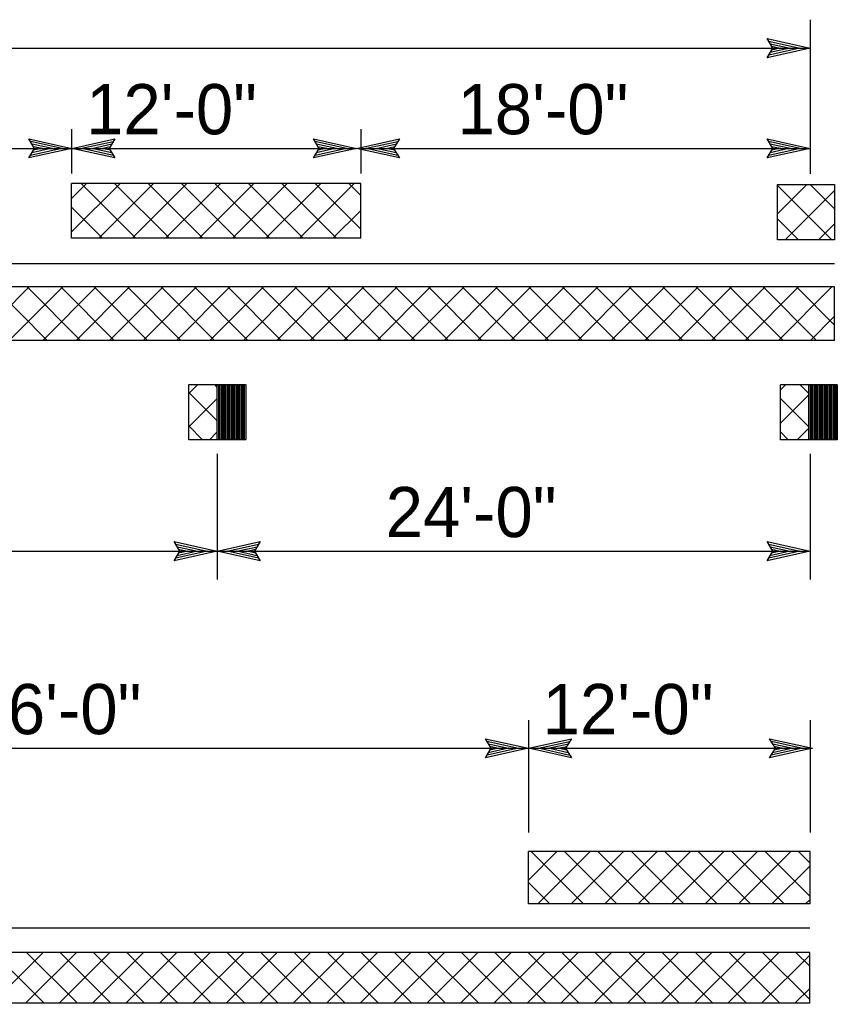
# Model space of a CAD drawing. Extents: x -893 to 867, y -474 to 712.
# Drawn here: x 280.8 to 394.9, y 294.1 to 431.3 of the extents above; entities that cross this region are included whole.
import ezdxf

# ---------------------------------------------------------------- set-up
doc = ezdxf.new("R2010")
doc.units = 0
for name, color, linetype in [('56 Stage 3 Anno', 7, 'Continuous'), ('57 Undefined', 7, 'Continuous'), ('60 Nongeo Data', 7, 'Continuous')]:
    doc.layers.add(name, color=color, linetype=linetype)

msp = doc.modelspace()

# ---------------------------------------------------------------- linework, layer by layer
at = {"layer": '56 Stage 3 Anno'}
for p, q in [((391.13, 431.32), (391.13, 409.81)), ((385.93, 427.34), (385.13, 428.68)), ((385.13, 428.68), (385.13, 428.68)), ((385.13, 428.68), (391.13, 427.34)), ((385.34, 428.33), (389.75, 427.34)), ((132.28, 427.34), (391.13, 427.34)), ((391.13, 427.34), (385.13, 426.01)), ((385.13, 426.01), (385.93, 427.34)), ((389.73, 427.34), (385.36, 426.37)), ((388.36, 427.35), (385.54, 426.72)), ((385.58, 427.97), (388.36, 427.35)), ((385.75, 427.62), (386.98, 427.35)), ((386.98, 427.35), (385.77, 427.08)), ((391.13, 427.34), (391.13, 427.34)), ((385.13, 426.01), (385.13, 426.01)), ((288.09, 416.06), (288.09, 409.88)), ((328.43, 416.06), (328.43, 409.88)), ((282.94, 413.37), (282.14, 414.71)), ((282.14, 414.71), (282.14, 414.71)), ((282.14, 414.71), (288.14, 413.37)), ((282.35, 414.36), (286.76, 413.38)), ((288.14, 413.37), (294.14, 414.7)), ((289.53, 413.38), (293.9, 414.35)), ((294.14, 414.7), (293.34, 413.37)), ((294.14, 414.7), (294.14, 414.7)), ((322.63, 413.37), (321.83, 414.71)), ((321.83, 414.71), (321.83, 414.71)), ((321.83, 414.71), (327.83, 413.37)), ((322.05, 414.36), (326.45, 413.38)), ((327.83, 413.37), (333.83, 414.7)), ((329.22, 413.38), (333.6, 414.35)), ((333.83, 414.7), (333.03, 413.37)), ((333.83, 414.7), (333.83, 414.7)), ((385.93, 413.37), (385.13, 414.71)), ((385.13, 414.71), (385.13, 414.71)), ((385.13, 414.71), (391.13, 413.37)), ((385.35, 414.36), (389.75, 413.38)), ((228.9, 413.37), (288.14, 413.37)), ((288.14, 413.37), (282.14, 412.04)), ((282.14, 412.04), (282.94, 413.37)), ((286.75, 413.37), (282.37, 412.4)), ((285.37, 413.38), (282.55, 412.75)), ((282.59, 414), (285.37, 413.38)), ((282.76, 413.65), (283.99, 413.38)), ((283.99, 413.38), (282.78, 413.11)), ((288.09, 413.37), (327.83, 413.37)), ((288.14, 413.37), (288.14, 413.37)), ((294.14, 412.03), (288.14, 413.37)), ((288.14, 413.37), (288.14, 413.37)), ((293.92, 412.39), (289.52, 413.37)), ((290.9, 413.37), (293.72, 414)), ((293.69, 412.75), (290.9, 413.37)), ((292.28, 413.37), (293.49, 413.64)), ((293.51, 413.1), (292.28, 413.37)), ((293.34, 413.37), (294.14, 412.03)), ((327.83, 413.37), (321.83, 412.04)), ((321.83, 412.04), (322.63, 413.37)), ((326.44, 413.37), (322.07, 412.4)), ((325.07, 413.38), (322.24, 412.75)), ((322.28, 414), (325.07, 413.38)), ((322.46, 413.65), (323.69, 413.38)), ((323.69, 413.38), (322.48, 413.11)), ((327.83, 413.37), (327.83, 413.37)), ((333.83, 412.03), (327.83, 413.37)), ((327.83, 413.37), (327.83, 413.37)), ((328.43, 413.37), (391.13, 413.37)), ((333.62, 412.39), (329.21, 413.37)), ((330.6, 413.37), (333.42, 414)), ((333.38, 412.75), (330.6, 413.37)), ((331.98, 413.37), (333.19, 413.64)), ((333.21, 413.1), (331.98, 413.37)), ((333.03, 413.37), (333.83, 412.03)), ((391.13, 413.37), (385.13, 412.04)), ((385.13, 412.04), (385.93, 413.37)), ((389.74, 413.37), (385.37, 412.4)), ((388.37, 413.38), (385.55, 412.75)), ((385.58, 414), (388.37, 413.38)), ((385.76, 413.65), (386.99, 413.38)), ((386.99, 413.38), (385.78, 413.11)), ((391.13, 413.37), (391.13, 413.37)), ((282.14, 412.04), (282.14, 412.04)), ((294.14, 412.03), (294.14, 412.03)), ((321.83, 412.04), (321.83, 412.04)), ((333.83, 412.03), (333.83, 412.03)), ((385.13, 412.04), (385.13, 412.04)), ((308.4, 370.77), (308.4, 353.26)), ((391.13, 370.77), (391.13, 353.26)), ((303.2, 357.2), (302.4, 358.54)), ((302.4, 358.54), (302.4, 358.54)), ((302.4, 358.54), (308.4, 357.2)), ((302.62, 358.18), (307.02, 357.2)), ((308.4, 357.2), (314.4, 358.53)), ((309.79, 357.2), (314.17, 358.17)), ((314.4, 358.53), (313.6, 357.2)), ((314.4, 358.53), (314.4, 358.53)), ((385.93, 357.2), (385.13, 358.54)), ((385.13, 358.54), (385.13, 358.54)), ((385.13, 358.54), (391.13, 357.2)), ((385.34, 358.18), (389.75, 357.2)), ((229.05, 357.2), (308.4, 357.2)), ((308.4, 357.2), (302.4, 355.87)), ((302.4, 355.87), (303.2, 357.2)), ((307.01, 357.19), (302.64, 356.22)), ((305.64, 357.2), (302.82, 356.57)), ((302.85, 357.82), (305.64, 357.2)), ((303.03, 357.47), (304.26, 357.2)), ((304.26, 357.2), (303.05, 356.93)), ((308.4, 357.2), (308.4, 357.2)), ((314.4, 355.86), (308.4, 357.2)), ((308.4, 357.2), (308.4, 357.2)), ((308.4, 357.2), (391.13, 357.2)), ((314.19, 356.21), (309.78, 357.19)), ((311.17, 357.19), (313.99, 357.82)), ((313.95, 356.57), (311.17, 357.19)), ((312.55, 357.19), (313.76, 357.46)), ((313.78, 356.92), (312.55, 357.19)), ((313.6, 357.2), (314.4, 355.86)), ((391.13, 357.2), (385.13, 355.87)), ((385.13, 355.87), (385.93, 357.2)), ((389.73, 357.19), (385.36, 356.22)), ((388.36, 357.2), (385.54, 356.57)), ((385.58, 357.82), (388.36, 357.2)), ((385.75, 357.47), (386.98, 357.2)), ((386.98, 357.2), (385.77, 356.93)), ((391.13, 357.2), (391.13, 357.2)), ((302.4, 355.87), (302.4, 355.87)), ((314.4, 355.86), (314.4, 355.86)), ((385.13, 355.87), (385.13, 355.87)), ((351.83, 333.65), (351.83, 317.96)), ((391.13, 333.65), (391.13, 317.96)), ((346.63, 329.71), (345.83, 331.05)), ((345.83, 331.05), (345.83, 331.05)), ((345.83, 331.05), (351.83, 329.71)), ((346.04, 330.69), (350.45, 329.71)), ((351.83, 329.71), (357.83, 331.04)), ((353.22, 329.71), (357.59, 330.68)), ((357.83, 331.04), (357.03, 329.71)), ((357.83, 331.04), (357.83, 331.04)), ((386.29, 329.71), (385.49, 331.05)), ((385.49, 331.05), (385.49, 331.05)), ((385.49, 331.05), (391.49, 329.71)), ((385.71, 330.69), (390.11, 329.71)), ((231.84, 329.71), (351.83, 329.71)), ((351.83, 329.71), (345.83, 328.38)), ((345.83, 328.38), (346.63, 329.71)), ((350.44, 329.71), (346.06, 328.74)), ((349.06, 329.71), (346.24, 329.08)), ((346.28, 330.33), (349.06, 329.71)), ((346.45, 329.99), (347.68, 329.71)), ((347.68, 329.71), (346.47, 329.44)), ((351.83, 329.71), (391.49, 329.71)), ((351.83, 329.71), (351.83, 329.71)), ((357.83, 328.37), (351.83, 329.71)), ((351.83, 329.71), (351.83, 329.71)), ((357.61, 328.72), (353.21, 329.71)), ((354.59, 329.71), (357.41, 330.33)), ((357.38, 329.08), (354.59, 329.71)), ((355.97, 329.71), (357.18, 329.97)), ((357.2, 329.43), (355.97, 329.71)), ((357.03, 329.71), (357.83, 328.37)), ((391.49, 329.71), (385.49, 328.38)), ((385.49, 328.38), (386.29, 329.71)), ((390.1, 329.71), (385.73, 328.74)), ((388.73, 329.71), (385.91, 329.08)), ((385.94, 330.33), (388.73, 329.71)), ((386.12, 329.99), (387.35, 329.71)), ((387.35, 329.71), (386.14, 329.44)), ((391.49, 329.71), (391.49, 329.71)), ((345.83, 328.38), (345.83, 328.38)), ((357.83, 328.37), (357.83, 328.37)), ((385.49, 328.38), (385.49, 328.38))]:
    msp.add_line(p, q, dxfattribs=at)
at = {"layer": '60 Nongeo Data'}
for p, q in [((288.09, 400.83), (288.09, 408.47)), ((328.45, 408.47), (288.09, 408.47)), ((328.45, 400.83), (328.45, 408.47)), ((386.61, 400.63), (386.61, 408.33)), ((386.61, 408.33), (394.55, 408.33)), ((394.55, 408.33), (394.55, 400.63)), ((328.45, 400.83), (288.09, 400.83)), ((394.55, 400.63), (386.61, 400.63)), ((38.76, 397.33), (394.55, 397.33)), ((394.55, 394.04), (131.28, 394.04)), ((394.55, 386.59), (394.55, 394.04)), ((394.55, 386.59), (131.28, 386.59)), ((304.44, 380.45), (308.4, 380.45)), ((304.44, 372.75), (304.44, 380.44)), ((308.41, 372.75), (308.41, 380.45)), ((308.42, 380.45), (312.35, 380.45)), ((308.59, 380.44), (308.59, 372.77)), ((308.79, 380.44), (308.79, 372.77)), ((308.99, 380.44), (308.99, 372.77)), ((309.19, 380.44), (309.19, 372.77)), ((309.39, 380.44), (309.39, 372.77)), ((309.59, 380.44), (309.59, 372.77)), ((309.79, 380.44), (309.79, 372.77)), ((309.99, 380.44), (309.99, 372.77)), ((310.19, 380.44), (310.19, 372.77)), ((310.39, 380.44), (310.39, 372.77)), ((310.59, 380.44), (310.59, 372.77)), ((310.79, 380.44), (310.79, 372.77)), ((310.99, 380.44), (310.99, 372.77)), ((311.19, 380.44), (311.19, 372.77)), ((311.39, 380.44), (311.39, 372.77)), ((311.59, 380.44), (311.59, 372.77)), ((311.79, 380.44), (311.79, 372.77)), ((311.99, 380.44), (311.99, 372.77)), ((312.19, 380.44), (312.19, 372.77)), ((312.39, 380.44), (312.39, 372.77)), ((387, 380.43), (390.98, 380.43)), ((387, 372.73), (387, 380.42)), ((390.97, 372.73), (390.97, 380.43)), ((390.98, 380.43), (394.91, 380.43)), ((391.14, 380.42), (391.14, 372.75)), ((391.34, 380.42), (391.34, 372.75)), ((391.54, 380.42), (391.54, 372.75)), ((391.74, 380.42), (391.74, 372.75)), ((391.94, 380.42), (391.94, 372.75)), ((392.14, 380.42), (392.14, 372.75)), ((392.34, 380.42), (392.34, 372.75)), ((392.54, 380.42), (392.54, 372.75)), ((392.74, 380.42), (392.74, 372.75)), ((392.94, 380.42), (392.94, 372.75)), ((393.14, 380.42), (393.14, 372.75)), ((393.34, 380.42), (393.34, 372.75)), ((393.54, 380.42), (393.54, 372.75)), ((393.74, 380.42), (393.74, 372.75)), ((393.94, 380.42), (393.94, 372.75)), ((394.14, 380.42), (394.14, 372.75)), ((394.34, 380.42), (394.34, 372.75)), ((394.54, 380.42), (394.54, 372.75)), ((394.74, 380.42), (394.74, 372.75)), ((394.94, 380.42), (394.94, 372.75)), ((308.4, 372.75), (304.44, 372.75)), ((312.39, 372.75), (308.4, 372.75)), ((390.96, 372.73), (387, 372.73)), ((394.94, 372.73), (390.96, 372.73)), ((351.83, 308), (351.83, 315.3)), ((391.13, 315.3), (351.83, 315.3)), ((391.13, 308), (391.13, 315.3)), ((391.13, 308), (351.83, 308)), ((391.1, 304.62), (38.76, 304.62)), ((391.08, 301.24), (139.84, 301.24)), ((391.08, 294.15), (391.08, 301.24)), ((391.08, 294.15), (139.84, 294.15))]:
    msp.add_line(p, q, dxfattribs=at)
for points in [[(288.09, 401.71), (294.86, 408.47)], [(288.09, 406.37), (290.19, 408.47)], [(297.07, 400.83), (289.43, 408.47)], [(291.88, 400.83), (299.52, 408.47)], [(301.74, 400.83), (294.09, 408.47)], [(296.55, 400.83), (304.19, 408.47)], [(306.41, 400.83), (298.76, 408.47)], [(301.21, 400.83), (308.86, 408.47)], [(311.07, 400.83), (303.43, 408.47)], [(305.88, 400.83), (313.52, 408.47)], [(315.74, 400.83), (308.09, 408.47)], [(310.55, 400.83), (318.19, 408.47)], [(320.41, 400.83), (312.76, 408.47)], [(315.21, 400.83), (322.86, 408.47)], [(325.07, 400.83), (317.43, 408.47)], [(319.88, 400.83), (327.53, 408.47)], [(328.45, 402.12), (322.1, 408.47)], [(328.45, 406.79), (326.76, 408.47)], [(386.61, 404.25), (390.69, 408.33)], [(394.18, 400.63), (386.61, 408.21)], [(387.66, 400.63), (394.55, 407.52)], [(394.55, 404.93), (391.15, 408.33)], [(292.41, 400.83), (288.09, 405.15)], [(324.55, 400.83), (328.45, 404.73)], [(389.52, 400.63), (386.61, 403.54)], [(392.32, 400.63), (394.55, 402.86)], [(274.73, 386.59), (282.18, 394.04)], [(284.68, 386.59), (277.24, 394.04)], [(279.4, 386.59), (286.85, 394.04)], [(289.35, 386.59), (281.9, 394.04)], [(284.07, 386.59), (291.52, 394.04)], [(294.02, 386.59), (286.57, 394.04)], [(288.73, 386.59), (296.18, 394.04)], [(298.69, 386.59), (291.24, 394.04)], [(293.4, 386.59), (300.85, 394.04)], [(303.35, 386.59), (295.9, 394.04)], [(298.07, 386.59), (305.52, 394.04)], [(308.02, 386.59), (300.57, 394.04)], [(302.73, 386.59), (310.18, 394.04)], [(312.69, 386.59), (305.24, 394.04)], [(307.4, 386.59), (314.85, 394.04)], [(317.35, 386.59), (309.9, 394.04)], [(312.07, 386.59), (319.52, 394.04)], [(322.02, 386.59), (314.57, 394.04)], [(316.73, 386.59), (324.18, 394.04)], [(326.69, 386.59), (319.24, 394.04)], [(321.4, 386.59), (328.85, 394.04)], [(331.35, 386.59), (323.9, 394.04)], [(326.07, 386.59), (333.52, 394.04)], [(336.02, 386.59), (328.57, 394.04)], [(330.74, 386.59), (338.18, 394.04)], [(340.69, 386.59), (333.24, 394.04)], [(335.4, 386.59), (342.85, 394.04)], [(345.35, 386.59), (337.91, 394.04)], [(340.07, 386.59), (347.52, 394.04)], [(350.02, 386.59), (342.57, 394.04)], [(344.74, 386.59), (352.19, 394.04)], [(354.69, 386.59), (347.24, 394.04)], [(349.4, 386.59), (356.85, 394.04)], [(359.36, 386.59), (351.91, 394.04)], [(354.07, 386.59), (361.52, 394.04)], [(364.02, 386.59), (356.57, 394.04)], [(358.74, 386.59), (366.19, 394.04)], [(368.69, 386.59), (361.24, 394.04)], [(363.4, 386.59), (370.85, 394.04)], [(373.36, 386.59), (365.91, 394.04)], [(368.07, 386.59), (375.52, 394.04)], [(378.02, 386.59), (370.57, 394.04)], [(372.74, 386.59), (380.19, 394.04)], [(382.69, 386.59), (375.24, 394.04)], [(377.4, 386.59), (384.85, 394.04)], [(387.36, 386.59), (379.91, 394.04)], [(382.07, 386.59), (389.52, 394.04)], [(392.02, 386.59), (384.57, 394.04)], [(386.74, 386.59), (394.19, 394.04)], [(394.55, 388.73), (389.24, 394.04)], [(391.19, 386.59), (394.55, 389.95)], [(304.44, 379.19), (305.69, 380.44)], [(308.41, 380.04), (308.02, 380.44)], [(387, 379.71), (387.7, 380.42)], [(390.97, 379.19), (389.74, 380.42)], [(390.97, 380.41), (390.99, 380.43)], [(308.41, 375.38), (304.44, 379.35)], [(387, 375.04), (390.97, 379.01)], [(304.44, 374.52), (308.41, 378.49)], [(390.97, 374.53), (387, 378.5)], [(306.37, 372.75), (304.44, 374.68)], [(307.34, 372.75), (308.41, 373.82)], [(388.09, 372.73), (387, 373.83)], [(389.35, 372.73), (390.97, 374.35)], [(351.83, 311.34), (355.79, 315.3)], [(359.5, 308), (352.2, 315.3)], [(353.15, 308), (360.45, 315.3)], [(364.17, 308), (356.87, 315.3)], [(357.82, 308), (365.12, 315.3)], [(368.84, 308), (361.54, 315.3)], [(362.49, 308), (369.79, 315.3)], [(373.5, 308), (366.2, 315.3)], [(367.15, 308), (374.45, 315.3)], [(378.17, 308), (370.87, 315.3)], [(371.82, 308), (379.12, 315.3)], [(382.84, 308), (375.54, 315.3)], [(376.49, 308), (383.79, 315.3)], [(387.5, 308), (380.2, 315.3)], [(381.15, 308), (388.45, 315.3)], [(391.13, 309.04), (384.87, 315.3)], [(391.13, 313.71), (389.54, 315.3)], [(385.82, 308), (391.13, 313.3)], [(354.84, 308), (351.83, 311.01)], [(390.49, 308), (391.13, 308.64)], [(277.01, 294.15), (284.11, 301.24)], [(284.25, 294.15), (277.15, 301.24)], [(281.68, 294.15), (288.77, 301.24)], [(288.92, 294.15), (281.82, 301.24)], [(286.34, 294.15), (293.44, 301.24)], [(293.59, 294.15), (286.49, 301.24)], [(291.01, 294.15), (298.11, 301.24)], [(298.25, 294.15), (291.16, 301.24)], [(295.68, 294.15), (302.78, 301.24)], [(302.92, 294.15), (295.82, 301.24)], [(300.34, 294.15), (307.44, 301.24)], [(307.59, 294.15), (300.49, 301.24)], [(305.01, 294.15), (312.11, 301.24)], [(312.25, 294.15), (305.16, 301.24)], [(309.68, 294.15), (316.78, 301.24)], [(316.92, 294.15), (309.82, 301.24)], [(314.34, 294.15), (321.44, 301.24)], [(321.59, 294.15), (314.49, 301.24)], [(319.01, 294.15), (326.11, 301.24)], [(326.25, 294.15), (319.16, 301.24)], [(323.68, 294.15), (330.78, 301.24)], [(330.92, 294.15), (323.82, 301.24)], [(328.35, 294.15), (335.44, 301.24)], [(335.59, 294.15), (328.49, 301.24)], [(333.01, 294.15), (340.11, 301.24)], [(340.26, 294.15), (333.16, 301.24)], [(337.68, 294.15), (344.78, 301.24)], [(344.92, 294.15), (337.82, 301.24)], [(342.35, 294.15), (349.44, 301.24)], [(349.59, 294.15), (342.49, 301.24)], [(347.01, 294.15), (354.11, 301.24)], [(354.26, 294.15), (347.16, 301.24)], [(351.68, 294.15), (358.78, 301.24)], [(358.92, 294.15), (351.82, 301.24)], [(356.35, 294.15), (363.44, 301.24)], [(363.59, 294.15), (356.49, 301.24)], [(361.01, 294.15), (368.11, 301.24)], [(368.26, 294.15), (361.16, 301.24)], [(365.68, 294.15), (372.78, 301.24)], [(372.92, 294.15), (365.83, 301.24)], [(370.35, 294.15), (377.45, 301.24)], [(377.59, 294.15), (370.49, 301.24)], [(375.01, 294.15), (382.11, 301.24)], [(382.26, 294.15), (375.16, 301.24)], [(379.68, 294.15), (386.78, 301.24)], [(386.92, 294.15), (379.83, 301.24)], [(384.35, 294.15), (391.08, 300.88)], [(391.08, 294.66), (384.49, 301.24)], [(391.08, 299.32), (389.16, 301.24)], [(389.01, 294.15), (391.08, 296.21)]]:
    msp.add_lwpolyline(points, dxfattribs=at)

# ---------------------------------------------------------------- texts
at = {"layer": '57 Undefined'}
for s, p in [('12\'-0"', (290.12, 415.34)), ('18\'-0"', (341.94, 415.34)), ('24\'-0"', (331.92, 359.16)), ('36\'-0"', (273.99, 331.68)), ('12\'-0"', (353.82, 331.68))]:
    msp.add_text(s, height=7, dxfattribs=at).set_placement(p)

doc.saveas('drawing.dxf')
